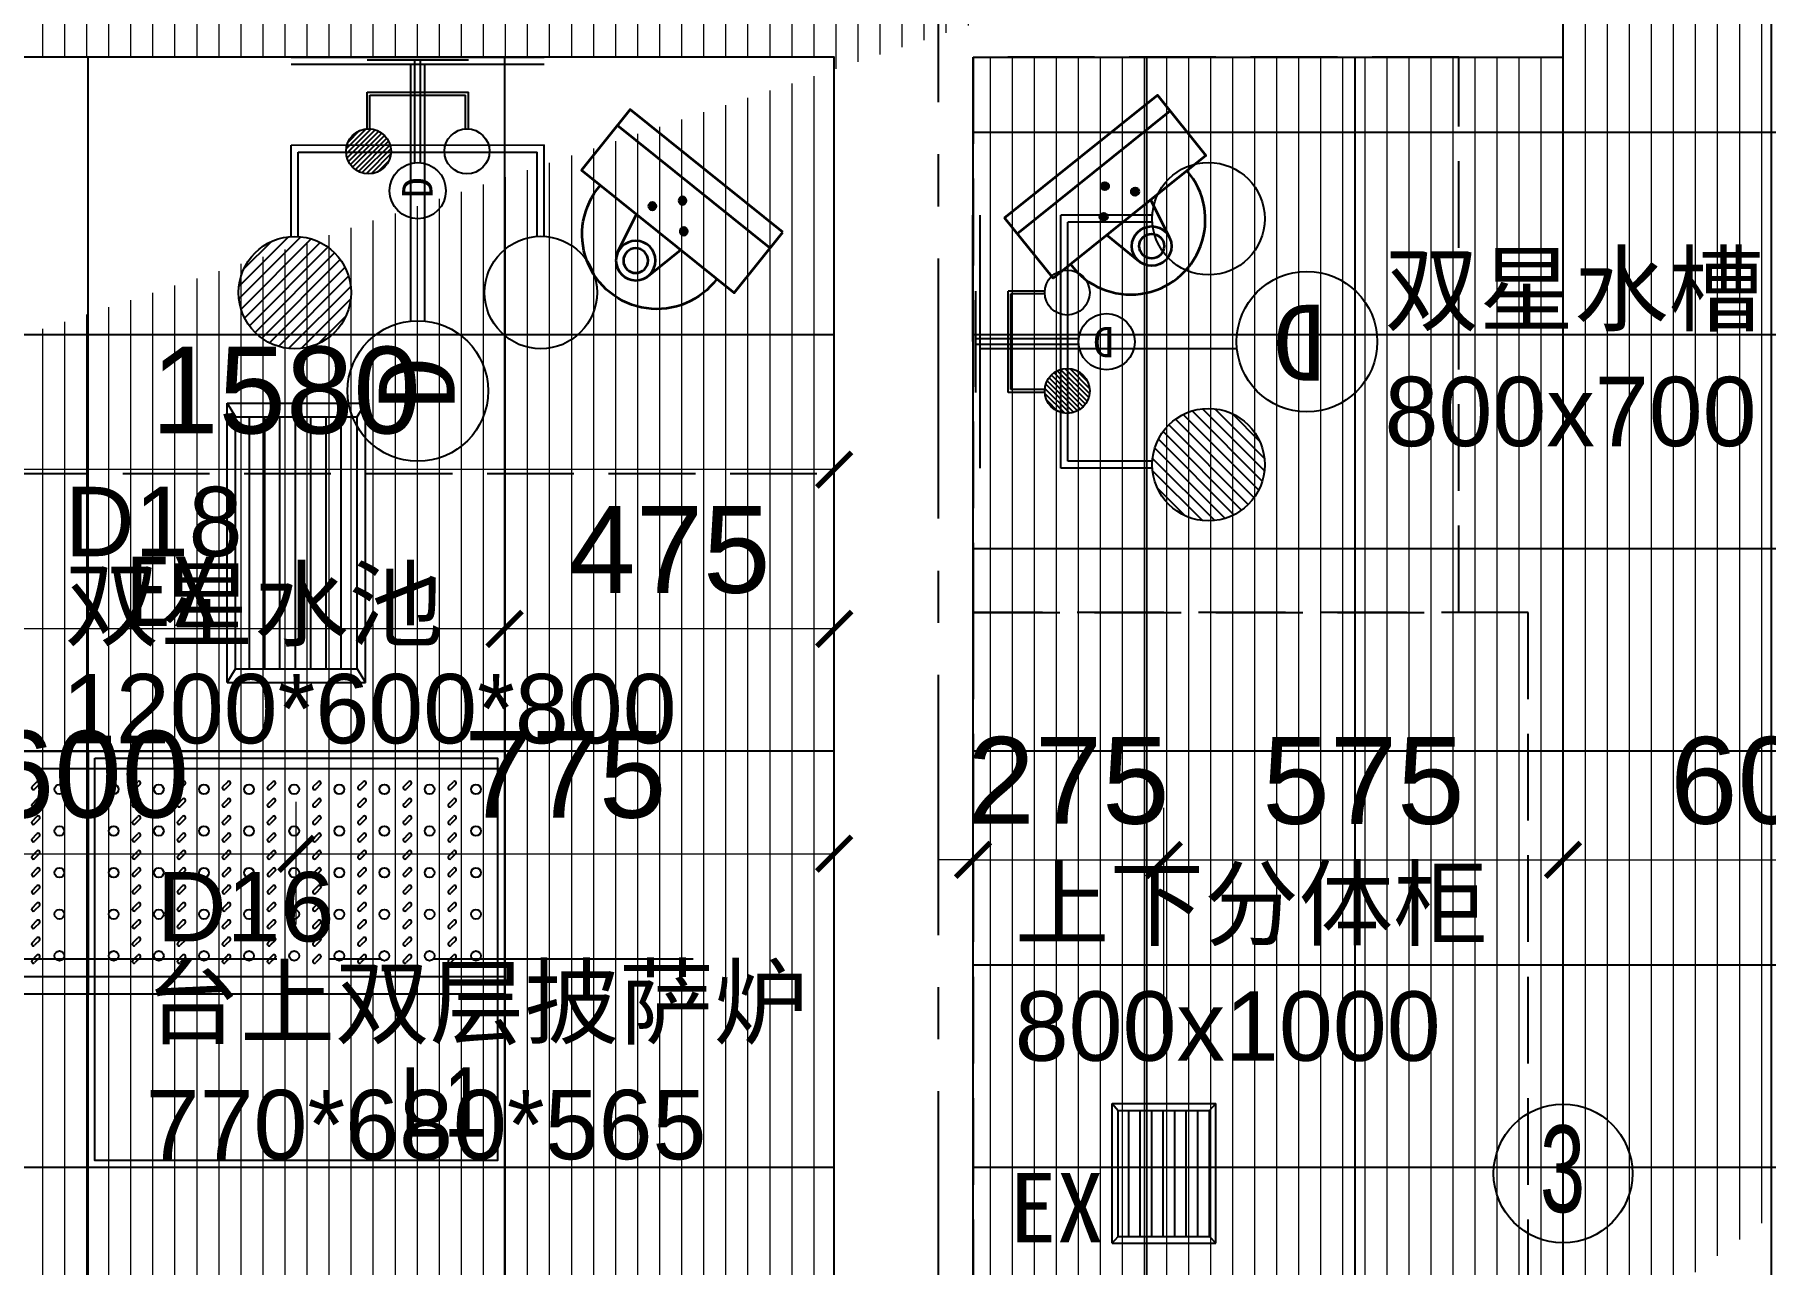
# Model space of a CAD drawing. Header units: millimetres. Extents: x -6033 to 120673, y -4970 to 90533.
# Drawn here: x 83078 to 85572, y 67650 to 69422 of the extents above; entities that cross this region are included whole.
import ezdxf
from ezdxf.enums import TextEntityAlignment as Align

# ---------------------------------------------------------------- set-up
doc = ezdxf.new("R2010")
doc.units = ezdxf.units.MM
for name, pattern in [('I-AR$0$CENTER', [2, 1.25, -0.25, 0.25, -0.25]), ('I-CEILING$0$CENTER', [2, 1.25, -0.25, 0.25, -0.25]), ('I-PLAN$0$ACAD_ISO02W100', [15, 12, -3]), ('I-PLAN$0$DASH', [0.35, 0.25, -0.1])]:
    doc.linetypes.add(name, pattern=pattern)
doc.layers.get('DefPoints').update_dxf_attribs({"color": 250})
for name, color, linetype in [('0 @ 30', 7, 'Continuous'), ('0 @ 75', 7, 'Continuous'), ('I-CEILING$0$0-LIGHT-RC', 1, 'Continuous'), ('I-CEILING$0$0-LIGHT-TXT', 90, 'Continuous'), ('I-CEILING$0$I-GRID', 252, 'I-CEILING$0$CENTER'), ('I-CEILING$0$I-RCP', 2, 'Continuous'), ('I-CEILING$0$I-RCP-AIR', 64, 'Continuous'), ('I-CEILING$0$I-RCP-REF', 3, 'Continuous'), ('I-CEILING$0$RC-Hatch【天花填充】', 251, 'Continuous'), ('I-FLOOR$0$I-FC', 2, 'Continuous'), ('I-FLOOR$0$I-FC-HATCH', 8, 'Continuous'), ('I-FLOOR$0$I-FC-地沟', 8, 'Continuous'), ('I-PLAN$0$I-PL-FURN', 1, 'I-PLAN$0$DASH'), ('JEM-给排水点', 1, 'Continuous'), ('地坪', 7, 'Continuous'), ('天花', 7, 'Continuous')]:
    doc.layers.add(name, color=color, linetype=linetype)
for name, color, linetype, lineweight in [('_ACM-A-ANNO-DIMS-a', 2, 'Continuous', 18), ('_ACM-A-ANNO-DIMS-b', 2, 'Continuous', 18), ('_ACM-A-ANNO-DIMS-c', 2, 'Continuous', 18), ('I-AR$0$GZET_COL_GRID_1-200_轴线', 8, 'I-AR$0$CENTER', 25), ('I-AR$0$I-SCOPE', 252, 'Continuous', 35), ('I-CEILING$0$_ACM-E-EQMT-SECT', 3, 'Continuous', 35), ('I-PLAN$0$_ACM-A-WALL-HACH', 251, 'Continuous', 9), ('I-PLAN$0$I-WALL', 6, 'Continuous', 13)]:
    doc.layers.add(name, color=color, linetype=linetype, lineweight=lineweight)
doc.styles.add('_ACM-G-NOTES', font='arial.ttf')
doc.styles.add('I-CEILING$0$_TEL_ATTDEF', font='GBENOR', dxfattribs={"width": 0.8, "height": 3, "bigfont": 'GBCBIG'})
doc.styles.add('I-CEILING$0$hztxt', font='ROS.shx', dxfattribs={"width": 0.7, "bigfont": 'HZTXT.shx'})
doc.styles.add('I-CEILING$0$I-CEILING$0$ar', font='arial.ttf', dxfattribs={"width": 0.8})
doc.styles.add('I-CEILING$0$黑体', font='simhei.ttf', dxfattribs={"height": 600})
doc.styles.add('I-PLAN$0$Arial', font='ARIALUNI.ttf')
doc.styles.add('深化在线', font='SimSun.ttf')
doc.dimstyles.new('_ACM-DIM-A_50', dxfattribs={"dimscale": 50, "dimtxt": 2.5, "dimasz": 1, "dimexe": 1.5, "dimexo": 1, "dimgap": 1, "dimtad": 1, "dimdec": 0, "dimrnd": 5, "dimzin": 1, "dimdsep": 46, "dimtxsty": '_ACM-G-NOTES', "dimblk": 'ARCHTICK', "dimcen": 2.5, "dimclrd": 256, "dimclre": 256, "dimclrt": 256, "dimadec": 3, "dimazin": 0, "dimtfac": 1, "dimtdec": 0, "dimtix": 1, "dimtmove": 0, "dimatfit": 3, "dimldrblk": 'DOTSMALL', "dimfxl": 5, "dimfxlon": 1, "dimlwd": 18, "dimlwe": 18, "dimarcsym": 0})

# ---------------------------------------------------------------- blocks, each defined once
blk = doc.blocks.new('I-AR$0$海龙_1211170131')
at = {"layer": 'I-AR$0$GZET_COL_GRID_1-200_轴线', "ltscale": 300}
blk.add_line((84155, 86275), (84155, 63715), dxfattribs=at)
blk = doc.blocks.new('I-AR')
at = {"layer": 'I-AR$0$I-SCOPE'}
h = blk.add_hatch(dxfattribs=at)
h.set_pattern_fill('ANSI31', color=256, scale=200)
h.paths.add_polyline_path([(63300, 72640), (66630, 72640), (66630, 70889.4), (90600, 70890), (90600, 66390), (96650, 66390), (96650, 24876.4), (18340, 24876.4), (18340, 66390), (48090, 66390), (48090, 72640), (51400, 72640), (51400, 72649.9), (52869.5, 72649.9), (52869.5, 72640), (55240, 72640), (55240, 72790), (59460, 72790), (59460, 72640), (61830.5, 72640), (61830.5, 72649.9), (63300, 72649.9)], flags=16)
h.paths.add_polyline_path([(7330, 0), (7330, -1770), (11180, -1770), (11180, 0), (18450, 0), (18450, 2900), (27550, 2900), (27550, 18090), (37037.3, 18090), (37037.3, 17350), (96200, 17350), (96200, 18120), (114640, 18120), (114640, 84500), (0, 84500), (0, 0)])
at = {"layer": 'I-AR$0$GZET_COL_GRID_1-200_轴线'}
blk.add_blockref('I-AR$0$海龙_1211170131', (225, 225), dxfattribs=at)
blk = doc.blocks.new('I-PLAN')
at = {"layer": 'I-PLAN$0$_ACM-A-WALL-HACH'}
h = blk.add_hatch(dxfattribs=at)
h.set_pattern_fill('ANSI31', color=256, scale=10, angle=45)
h.paths.add_polyline_path([(88260, 70790), (88260, 70890), (88030, 70890), (88030, 70790), (88230, 70790)], flags=17)
h.paths.add_polyline_path([(79671.5, 69390), (78155, 69390), (78155, 68990), (77955, 68990), (77955, 69590), (79671.5, 69590)], flags=17)
h.paths.add_polyline_path([(80271.5, 69390), (80271.5, 69590), (80780, 69590), (80780, 68990), (80580, 68990), (80580, 69390)], flags=17)
h.paths.add_polyline_path([(74580, 69590), (73930, 69590), (73930, 69390), (74580, 69390)])
h.paths.add_polyline_path([(68780, 69590), (69430, 69590), (69430, 69390), (68780, 69390)])
h.paths.add_polyline_path([(87280, 66490), (87480, 66490), (87480, 66390), (87280, 66390)])
h.paths.add_polyline_path([(82180, 68990), (82180, 69390), (84230, 69390), (84230, 66490), (84430, 66490), (84430, 69390), (85280, 69390), (85280, 69590), (81980, 69590), (81980, 68990)])
h.paths.add_polyline_path([(87480, 67390), (87480, 69390), (88280, 69390), (88280, 69590), (88080, 69590), (86480, 69590), (86480, 69390), (87280, 69390), (87280, 67390)], flags=17)
h.paths.add_polyline_path([(72130, 68170), (72130, 66490), (72330, 66490), (72330, 67870), (73130, 67870), (73130, 68070), (72330, 68070), (72330, 68170)])
h.paths.add_polyline_path([(71230, 68170), (71230, 66390), (71030, 66390), (71030, 67870), (70230, 67870), (70230, 68070), (71030, 68070), (71030, 68170)])
h.paths.add_polyline_path([(72130, 69070), (72330, 69070), (72330, 69390), (73030, 69390), (73030, 69590), (72130, 69590)])
h.paths.add_polyline_path([(71230, 69070), (71030, 69070), (71030, 69390), (70330, 69390), (70330, 69590), (71230, 69590)])
h.paths.add_polyline_path([(67800, 69490), (67830, 69490), (67830, 69590), (67800, 69590)], flags=17)
h.paths.add_polyline_path([(76755, 69590), (75180, 69590), (75180, 69390), (75330, 69390), (75330, 66390), (75530, 66390), (75530, 69390), (76555, 69390), (76555, 68990), (76755, 68990)])
h.paths.add_polyline_path([(68180, 69590), (68180, 69390), (68030, 69390), (68030, 66520), (67780, 66520), (67780, 66390), (67400, 66390), (67400, 66720), (67830, 66720), (67830, 69590)])
edge = h.paths.add_edge_path()
edge.add_line((89860, 70890), (88860, 70890))
edge.add_line((75530, 66520), (84230, 66520))
edge.add_line((75530, 66720), (84230, 66720))
at = {"layer": 'I-PLAN$0$I-PL-FURN', "ltscale": 500}
for points in [[(83030, 69390), (83030, 68790), (84230, 68790), (84230, 69390)], [(84430, 68590), (85130, 68590), (85130, 69390), (84430, 69390)], [(84430, 67590), (85230, 67590), (85230, 68590), (84430, 68590)]]:
    blk.add_lwpolyline(points, close=True, dxfattribs=at)
at = {"layer": 'I-PLAN$0$I-WALL'}
blk.add_lwpolyline([(82180, 68990), (82180, 69390), (84230, 69390), (84230, 66490), (84430, 66490), (84430, 69390), (85280, 69390), (85280, 69590), (81980, 69590), (81980, 68990), (82180, 68990)], dxfattribs=at)
at = {"layer": 'I-PLAN$0$I-PL-FURN', "linetype": 'I-PLAN$0$ACAD_ISO02W100', "char_height": 100, "attachment_point": 1, "style": 'I-PLAN$0$Arial'}
for s, insert, width in [('{\\fArial Unicode MS|b0|i0|c134|p34;双星水槽}', (85022.9, 69105.9), 151170.167), ('{\\fArial Unicode MS|b0|i0|c134|p34;800x700}', (85022.9, 68929.4), 151170.167), ('D18', (83121.3, 68770.9), 151170.167), ('双星水池', (83121.3, 68651.8), 151170.167), ('1200*600*800', (83117.4, 68501.2), 151170.167), ('{\\fArial Unicode MS|b0|i0|c134|p34;上下分体柜}', (84490.1, 68220.2), 151170.167), ('D16', (83253.8, 68215.8), 151170.167), ('{\\fArial Unicode MS|b0|i0|c134|p34;台上双层披萨炉\\P}', (83238, 68078.3), 302840.333), ('{\\fArial Unicode MS|b0|i0|c134|p34;800x1000}', (84490.1, 68043.8), 151170.167), ('770*680*565', (83238, 67901.9), 151170.167)]:
    blk.add_mtext(s, dxfattribs=dict(at, insert=insert, width=width))
blk = doc.blocks.new('I-CEILING$0$A$C9c5a774d')
at = {"layer": 'I-CEILING$0$0-LIGHT-RC'}
for points in [[(0, 600), (600, 600), (600, 0), (0, 0)], [(10, 590), (590, 590), (590, 10), (10, 10)]]:
    blk.add_lwpolyline(points, close=True, dxfattribs=at)
at = {"layer": 'I-CEILING$0$0-LIGHT-TXT', "style": 'I-CEILING$0$I-CEILING$0$ar', "width": 0.8}
blk.add_text('L1', height=100, dxfattribs=at).set_placement((449.9, 44.6))
blk = doc.blocks.new('I-CEILING$0$$风口$00000137')
for p, q in [((-110.7, 89.6), (110.7, 89.6)), ((-110.7, 89.6), (-110.7, -89.6)), ((-110.7, 89.6), (-99.9, 78.9)), ((110.7, 89.6), (99.9, 78.9)), ((110.7, 89.6), (110.7, -89.6)), ((-110.7, 78.9), (-110.7, 78.9)), ((-99.9, 78.9), (99.9, 78.9)), ((-99.9, 78.9), (-99.9, -78.9)), ((-99.9, 78.9), (-99.9, -78.9)), ((99.9, 78.9), (99.9, -78.9)), ((-99.9, 60.8), (99.9, 60.8)), ((-99.9, 40.9), (99.9, 40.9)), ((-99.9, 21.1), (99.9, 21.1)), ((-99.9, 1.2), (99.9, 1.2)), ((-99.9, -18.7), (99.9, -18.7)), ((-99.9, -38.6), (99.9, -38.6)), ((-99.9, -58.4), (99.9, -58.4)), ((-110.7, -78.9), (-110.7, -78.9)), ((-99.9, -78.9), (-110.7, -89.6)), ((-99.9, -78.9), (99.9, -78.9)), ((-99.9, -78.9), (99.9, -78.9)), ((99.9, -78.9), (110.7, -89.6)), ((-110.7, -89.6), (110.7, -89.6)), ((-110.7, -89.6), (110.7, -89.6))]:
    blk.add_line(p, q)
blk = doc.blocks.new('I-CEILING$0$$equip_U$00000441(DESKTOP-CO1PE1H)')
blk.add_circle((0.0001, 0), 0.4)
at = {"color": 1, "style": 'I-CEILING$0$hztxt', "width": 0.7}
blk.add_text('3', height=0.5, dxfattribs=at).set_placement((-0.0027, 0.0268), align=Align.MIDDLE)
blk = doc.blocks.new('I-CEILING$0$彩色半球摄像机')
for points in [[(-3.5, 14.8, 1), (7.2, 14.8, 1)], [(-32.5, -18.6, 1), (-21.8, -18.5, 1)], [(25.5, -18.6, 1), (36.2, -18.5, 1)]]:
    blk.add_hatch(color=256).paths.add_polyline_path(points)
for p, q in [((-139.3, 40.6), (142.9, 40.6)), ((-27.5, -100.9), (-40.5, -42)), ((28.2, -100.9), (41.2, -42))]:
    blk.add_line(p, q)
blk.add_lwpolyline([(-139.3, 69.8), (142.9, 69.8), (142.9, -42), (-139.3, -42)], close=True)
for centre, radius in [((1.8, 14.8), 5.37), ((-27.2, -18.5), 5.37), ((30.8, -18.5), 5.37), ((0.3, -94.7), 28.5), ((0.3, -94.7), 17.8)]:
    blk.add_circle(centre, radius)
blk.add_arc((0.3, -46.1), 107.7, 177.807, 2.193)
blk = doc.blocks.new('I-CEILING')
at = {"layer": 'I-CEILING$0$RC-Hatch【天花填充】'}
h = blk.add_hatch(dxfattribs=at)
h.set_pattern_fill('_USER', color=256, scale=600, double=1, pattern_type=0)
h.set_pattern_definition([(0, (81980, 70481.47), (0, 600), []), (90, (81980, 70481.47), (-600, 4e-14), [])])
h.paths.add_polyline_path([(84430, 69390), (85280, 69390), (85280, 69590), (81980, 69590), (81980, 69090), (80780, 69090), (80780, 69590), (77955, 69590), (77955, 69090), (76755, 69090), (76755, 69590), (66630, 69590), (66630, 70790), (88030, 70790), (88030, 69590), (86480, 69590), (86480, 69390), (87280, 69390), (87280, 66390), (85430, 66390), (85430, 66490), (84430, 66490)])
h = blk.add_hatch(dxfattribs=at)
h.set_pattern_fill('_USER', color=256, scale=600, double=1, pattern_type=0)
h.set_pattern_definition([(0, (76555, 68990), (0, 600), []), (90, (76555, 68990), (-600, 4e-14), [])])
h.paths.add_polyline_path([(76555, 69390), (75530, 69390), (75530, 66720), (84230, 66720), (84230, 69390), (82180, 69390), (82180, 68990), (80580, 68990), (80580, 69390), (78155, 69390), (78155, 68990), (76555, 68990)])
at = {"layer": 'I-CEILING$0$I-GRID', "ltscale": 300}
blk.add_lwpolyline([(84026.8, 68090), (75748.8, 68090)], dxfattribs=at)
at = {"layer": 'I-CEILING$0$I-RCP'}
blk.add_lwpolyline([(84430, 69390), (85280, 69390), (85280, 69590), (81980, 69590), (81980, 69090), (80780, 69090), (80780, 69590), (77955, 69590), (77955, 69090), (76755, 69090), (76755, 69590), (66630, 69590), (66630, 70790), (88030, 70790), (88030, 69590), (86480, 69590), (86480, 69390), (87280, 69390), (87280, 66390), (85430, 66390), (85430, 66490), (84430, 66490), (84430, 69390)], dxfattribs=at)
blk.add_lwpolyline([(76555, 69390), (75530, 69390), (75530, 66720), (84230, 66720), (84230, 69390), (82180, 69390), (82180, 68990), (80580, 68990), (80580, 69390), (78155, 69390), (78155, 68990), (76555, 68990)], close=True, dxfattribs=at)
blk.add_blockref('I-CEILING$0$A$C9c5a774d', (83155, 67790))
at = {"layer": 'I-CEILING$0$I-RCP-AIR', "rotation": 90}
for p, xscale, yscale in [((83455, 68690), 1.818181818181818, 1.111111111111111), ((84705, 67781.5), 0.9090909090909091, 0.8333333333333334)]:
    blk.add_blockref('I-CEILING$0$$风口$00000137', p, dxfattribs=dict(at, xscale=xscale, yscale=yscale))
at = {"layer": 'I-CEILING$0$I-RCP-REF', "color": 1, "linetype": 'Continuous'}
ref = blk.add_blockref('I-CEILING$0$$equip_U$00000441(DESKTOP-CO1PE1H)', (85280, 67781.5), dxfattribs=dict(at, xscale=249.9999999999999, yscale=249.9999999999999, zscale=249.9999999999999))
ref.add_attrib('$TEXT$', 'REMARK', dxfattribs={"layer": 'I-CEILING$0$0-LIGHT-RC', "color": 7, "height": 0.005, "style": 'I-CEILING$0$_TEL_ATTDEF'}).set_placement((85280, 67781.5), align=Align.MIDDLE_CENTER)
at = {"layer": 'I-CEILING$0$I-RCP-AIR', "style": 'I-CEILING$0$黑体'}
for p in [(83275.5, 68620.1, -2600), (84550.4, 67732.2, -2600)]:
    blk.add_text('EX', height=100, dxfattribs=at).set_placement(p, align=Align.MIDDLE_CENTER)
for tag, p in [('R', (61966.4, 71748.9)), ('R', (61966.4, 66925.2)), ('R', (51736.1, 63924.8)), ('R', (62976.1, 63924.8)), ('S', (56433.6, 63065))]:
    blk.add_attdef(tag, text='', height=100, dxfattribs=at).set_placement(p, align=Align.MIDDLE_CENTER)
at = {"layer": 'I-CEILING$0$_ACM-E-EQMT-SECT', "rotation": 38.74706409752741}
blk.add_blockref('I-CEILING$0$彩色半球摄像机', (84627.9, 69191.4), dxfattribs=at)
at = {"layer": 'I-CEILING$0$_ACM-E-EQMT-SECT', "xscale": -1, "rotation": 321.2529359024726}
blk.add_blockref('I-CEILING$0$彩色半球摄像机', (84003.6, 69170.5), dxfattribs=at)
blk = doc.blocks.new('I-FLOOR$0$08-生活服务中心辅楼平面图$0$Trench08R$C2E8DE851')
for p, q in [((0, 0), (600, 0)), ((0, 0), (0, -350)), ((600, 0), (600, -350)), ((0, -25), (600, -25)), ((600, -325), (0, -325)), ((600, -350), (0, -350))]:
    blk.add_line(p, q)
at = {"color": 251}
for p, q in [((64.5, -51.2), (71.5, -44.2)), ((75.1, -47.7), (68, -54.8)), ((129.2, -51.2), (136.3, -44.2)), ((139.8, -47.7), (132.7, -54.8)), ((194.1, -51.2), (201.2, -44.2)), ((204.7, -47.7), (197.6, -54.8)), ((259.1, -51.2), (266.1, -44.2)), ((269.7, -47.7), (262.6, -54.8)), ((324.5, -51.2), (331.5, -44.2)), ((335.1, -47.7), (328, -54.8)), ((389.4, -51.2), (396.5, -44.2)), ((400, -47.7), (393, -54.8)), ((454.8, -51.2), (461.8, -44.2)), ((465.4, -47.7), (458.3, -54.8)), ((519.3, -51.2), (526.4, -44.2)), ((529.9, -47.7), (522.8, -54.8)), ((64.5, -76.2), (71.5, -69.2)), ((75.1, -72.7), (68, -79.8)), ((129.2, -76.2), (136.3, -69.2)), ((139.8, -72.7), (132.7, -79.8)), ((194.1, -76.2), (201.2, -69.2)), ((204.7, -72.7), (197.6, -79.8)), ((259.1, -76.2), (266.1, -69.2)), ((269.7, -72.7), (262.6, -79.8)), ((324.5, -76.2), (331.5, -69.2)), ((335.1, -72.7), (328, -79.8)), ((389.4, -76.2), (396.5, -69.2)), ((400, -72.7), (393, -79.8)), ((454.8, -76.2), (461.8, -69.2)), ((465.4, -72.7), (458.3, -79.8)), ((519.3, -76.2), (526.4, -69.2)), ((529.9, -72.7), (522.8, -79.8)), ((64.5, -101.2), (71.5, -94.2)), ((75.1, -97.7), (68, -104.8)), ((129.2, -101.2), (136.3, -94.2)), ((139.8, -97.7), (132.7, -104.8)), ((194.1, -101.2), (201.2, -94.2)), ((204.7, -97.7), (197.6, -104.8)), ((259.1, -101.2), (266.1, -94.2)), ((269.7, -97.7), (262.6, -104.8)), ((324.5, -101.2), (331.5, -94.2)), ((335.1, -97.7), (328, -104.8)), ((389.4, -101.2), (396.5, -94.2)), ((400, -97.7), (393, -104.8)), ((454.8, -101.2), (461.8, -94.2)), ((465.4, -97.7), (458.3, -104.8)), ((519.3, -101.2), (526.4, -94.2)), ((529.9, -97.7), (522.8, -104.8)), ((64.5, -126.2), (71.5, -119.2)), ((75.1, -122.7), (68, -129.8)), ((129.2, -126.2), (136.3, -119.2)), ((139.8, -122.7), (132.7, -129.8)), ((194.1, -126.2), (201.2, -119.2)), ((204.7, -122.7), (197.6, -129.8)), ((259.1, -126.2), (266.1, -119.2)), ((269.7, -122.7), (262.6, -129.8)), ((324.5, -126.2), (331.5, -119.2)), ((335.1, -122.7), (328, -129.8)), ((389.4, -126.2), (396.5, -119.2)), ((400, -122.7), (393, -129.8)), ((454.8, -126.2), (461.8, -119.2)), ((465.4, -122.7), (458.3, -129.8)), ((519.3, -126.2), (526.4, -119.2)), ((529.9, -122.7), (522.8, -129.8)), ((64.5, -151.2), (71.5, -144.2)), ((75.1, -147.7), (68, -154.8)), ((129.2, -151.2), (136.3, -144.2)), ((139.8, -147.7), (132.7, -154.8)), ((194.1, -151.2), (201.2, -144.2)), ((204.7, -147.7), (197.6, -154.8)), ((259.1, -151.2), (266.1, -144.2)), ((269.7, -147.7), (262.6, -154.8)), ((324.5, -151.2), (331.5, -144.2)), ((335.1, -147.7), (328, -154.8)), ((389.4, -151.2), (396.5, -144.2)), ((400, -147.7), (393, -154.8)), ((454.8, -151.2), (461.8, -144.2)), ((465.4, -147.7), (458.3, -154.8)), ((519.3, -151.2), (526.4, -144.2)), ((529.9, -147.7), (522.8, -154.8)), ((64.5, -176.2), (71.5, -169.2)), ((75.1, -172.7), (68, -179.8)), ((129.2, -176.2), (136.3, -169.2)), ((139.8, -172.7), (132.7, -179.8)), ((194.1, -176.2), (201.2, -169.2)), ((204.7, -172.7), (197.6, -179.8)), ((259.1, -176.2), (266.1, -169.2)), ((269.7, -172.7), (262.6, -179.8)), ((324.5, -176.2), (331.5, -169.2)), ((335.1, -172.7), (328, -179.8)), ((389.4, -176.2), (396.5, -169.2)), ((400, -172.7), (393, -179.8)), ((454.8, -176.2), (461.8, -169.2)), ((465.4, -172.7), (458.3, -179.8)), ((519.3, -176.2), (526.4, -169.2)), ((529.9, -172.7), (522.8, -179.8)), ((64.5, -201.2), (71.5, -194.2)), ((75.1, -197.7), (68, -204.8)), ((129.2, -201.2), (136.3, -194.2)), ((139.8, -197.7), (132.7, -204.8)), ((194.1, -201.2), (201.2, -194.2)), ((204.7, -197.7), (197.6, -204.8)), ((259.1, -201.2), (266.1, -194.2)), ((269.7, -197.7), (262.6, -204.8)), ((324.5, -201.2), (331.5, -194.2)), ((335.1, -197.7), (328, -204.8)), ((389.4, -201.2), (396.5, -194.2)), ((400, -197.7), (393, -204.8)), ((454.8, -201.2), (461.8, -194.2)), ((465.4, -197.7), (458.3, -204.8)), ((519.3, -201.2), (526.4, -194.2)), ((529.9, -197.7), (522.8, -204.8)), ((64.5, -226.2), (71.5, -219.2)), ((75.1, -222.7), (68, -229.8)), ((129.2, -226.2), (136.3, -219.2)), ((139.8, -222.7), (132.7, -229.8)), ((194.1, -226.2), (201.2, -219.2)), ((204.7, -222.7), (197.6, -229.8)), ((259.1, -226.2), (266.1, -219.2)), ((269.7, -222.7), (262.6, -229.8)), ((324.5, -226.2), (331.5, -219.2)), ((335.1, -222.7), (328, -229.8)), ((389.4, -226.2), (396.5, -219.2)), ((400, -222.7), (393, -229.8)), ((454.8, -226.2), (461.8, -219.2)), ((465.4, -222.7), (458.3, -229.8)), ((519.3, -226.2), (526.4, -219.2)), ((529.9, -222.7), (522.8, -229.8)), ((64.5, -251.2), (71.5, -244.2)), ((75.1, -247.7), (68, -254.8)), ((129.2, -251.2), (136.3, -244.2)), ((139.8, -247.7), (132.7, -254.8)), ((194.1, -251.2), (201.2, -244.2)), ((204.7, -247.7), (197.6, -254.8)), ((259.1, -251.2), (266.1, -244.2)), ((269.7, -247.7), (262.6, -254.8)), ((324.5, -251.2), (331.5, -244.2)), ((335.1, -247.7), (328, -254.8)), ((389.4, -251.2), (396.5, -244.2)), ((400, -247.7), (393, -254.8)), ((454.8, -251.2), (461.8, -244.2)), ((465.4, -247.7), (458.3, -254.8)), ((519.3, -251.2), (526.4, -244.2)), ((529.9, -247.7), (522.8, -254.8)), ((64.5, -276.2), (71.5, -269.2)), ((75.1, -272.7), (68, -279.8)), ((129.2, -276.2), (136.3, -269.2)), ((139.8, -272.7), (132.7, -279.8)), ((194.1, -276.2), (201.2, -269.2)), ((204.7, -272.7), (197.6, -279.8)), ((259.1, -276.2), (266.1, -269.2)), ((269.7, -272.7), (262.6, -279.8)), ((324.5, -276.2), (331.5, -269.2)), ((335.1, -272.7), (328, -279.8)), ((389.4, -276.2), (396.5, -269.2)), ((400, -272.7), (393, -279.8)), ((454.8, -276.2), (461.8, -269.2)), ((465.4, -272.7), (458.3, -279.8)), ((519.3, -276.2), (526.4, -269.2)), ((529.9, -272.7), (522.8, -279.8)), ((64.5, -301.2), (71.5, -294.2)), ((75.1, -297.7), (68, -304.8)), ((129.2, -301.2), (136.3, -294.2)), ((139.8, -297.7), (132.7, -304.8)), ((194.1, -301.2), (201.2, -294.2)), ((204.7, -297.7), (197.6, -304.8)), ((259.1, -301.2), (266.1, -294.2)), ((269.7, -297.7), (262.6, -304.8)), ((324.5, -301.2), (331.5, -294.2)), ((335.1, -297.7), (328, -304.8)), ((389.4, -301.2), (396.5, -294.2)), ((400, -297.7), (393, -304.8)), ((454.8, -301.2), (461.8, -294.2)), ((465.4, -297.7), (458.3, -304.8)), ((519.3, -301.2), (526.4, -294.2)), ((529.9, -297.7), (522.8, -304.8))]:
    blk.add_line(p, q, dxfattribs=at)
for centre in [(37, -55), (102, -55), (167, -55), (232, -55), (297, -55), (362, -55), (427, -55), (492, -55), (558.8, -55), (37, -115), (102, -115), (167, -115), (232, -115), (297, -115), (362, -115), (427, -115), (492, -115), (558.8, -115), (37, -175), (102, -175), (167, -175), (232, -175), (297, -175), (362, -175), (427, -175), (492, -175), (558.8, -175), (37, -235), (102, -235), (167, -235), (232, -235), (297, -235), (362, -235), (427, -235), (492, -235), (558.8, -235), (37, -295), (102, -295), (167, -295), (232, -295), (297, -295), (362, -295), (427, -295), (492, -295), (558.8, -295)]:
    blk.add_circle(centre, 7, dxfattribs=at)
for centre, start, end in [((73.3, -45.9), 315, 135), ((138, -45.9), 315, 135), ((202.9, -45.9), 315, 135), ((267.9, -45.9), 315, 135), ((333.3, -45.9), 315, 135), ((398.3, -45.9), 315, 135), ((463.6, -45.9), 315, 135), ((528.1, -45.9), 315, 135), ((66.2, -53), 135, 315), ((73.3, -70.9), 315, 135), ((131, -53), 135, 315), ((138, -70.9), 315, 135), ((195.9, -53), 135, 315), ((202.9, -70.9), 315, 135), ((260.8, -53), 135, 315), ((267.9, -70.9), 315, 135), ((326.2, -53), 135, 315), ((333.3, -70.9), 315, 135), ((391.2, -53), 135, 315), ((398.3, -70.9), 315, 135), ((456.5, -53), 135, 315), ((463.6, -70.9), 315, 135), ((521.1, -53), 135, 315), ((528.1, -70.9), 315, 135), ((66.2, -78), 135, 315), ((73.3, -95.9), 315, 135), ((131, -78), 135, 315), ((138, -95.9), 315, 135), ((195.9, -78), 135, 315), ((202.9, -95.9), 315, 135), ((260.8, -78), 135, 315), ((267.9, -95.9), 315, 135), ((326.2, -78), 135, 315), ((333.3, -95.9), 315, 135), ((391.2, -78), 135, 315), ((398.3, -95.9), 315, 135), ((456.5, -78), 135, 315), ((463.6, -95.9), 315, 135), ((521.1, -78), 135, 315), ((528.1, -95.9), 315, 135), ((66.2, -103), 135, 315), ((73.3, -120.9), 315, 135), ((131, -103), 135, 315), ((138, -120.9), 315, 135), ((195.9, -103), 135, 315), ((202.9, -120.9), 315, 135), ((260.8, -103), 135, 315), ((267.9, -120.9), 315, 135), ((326.2, -103), 135, 315), ((333.3, -120.9), 315, 135), ((391.2, -103), 135, 315), ((398.3, -120.9), 315, 135), ((456.5, -103), 135, 315), ((463.6, -120.9), 315, 135), ((521.1, -103), 135, 315), ((528.1, -120.9), 315, 135), ((66.2, -128), 135, 315), ((73.3, -145.9), 315, 135), ((131, -128), 135, 315), ((138, -145.9), 315, 135), ((195.9, -128), 135, 315), ((202.9, -145.9), 315, 135), ((260.8, -128), 135, 315), ((267.9, -145.9), 315, 135), ((326.2, -128), 135, 315), ((333.3, -145.9), 315, 135), ((391.2, -128), 135, 315), ((398.3, -145.9), 315, 135), ((456.5, -128), 135, 315), ((463.6, -145.9), 315, 135), ((521.1, -128), 135, 315), ((528.1, -145.9), 315, 135), ((66.2, -153), 135, 315), ((73.3, -170.9), 315, 135), ((131, -153), 135, 315), ((138, -170.9), 315, 135), ((195.9, -153), 135, 315), ((202.9, -170.9), 315, 135), ((260.8, -153), 135, 315), ((267.9, -170.9), 315, 135), ((326.2, -153), 135, 315), ((333.3, -170.9), 315, 135), ((391.2, -153), 135, 315), ((398.3, -170.9), 315, 135), ((456.5, -153), 135, 315), ((463.6, -170.9), 315, 135), ((521.1, -153), 135, 315), ((528.1, -170.9), 315, 135), ((66.2, -178), 135, 315), ((73.3, -195.9), 315, 135), ((131, -178), 135, 315), ((138, -195.9), 315, 135), ((195.9, -178), 135, 315), ((202.9, -195.9), 315, 135), ((260.8, -178), 135, 315), ((267.9, -195.9), 315, 135), ((326.2, -178), 135, 315), ((333.3, -195.9), 315, 135), ((391.2, -178), 135, 315), ((398.3, -195.9), 315, 135), ((456.5, -178), 135, 315), ((463.6, -195.9), 315, 135), ((521.1, -178), 135, 315), ((528.1, -195.9), 315, 135), ((66.2, -203), 135, 315), ((73.3, -220.9), 315, 135), ((131, -203), 135, 315), ((138, -220.9), 315, 135), ((195.9, -203), 135, 315), ((202.9, -220.9), 315, 135), ((260.8, -203), 135, 315), ((267.9, -220.9), 315, 135), ((326.2, -203), 135, 315), ((333.3, -220.9), 315, 135), ((391.2, -203), 135, 315), ((398.3, -220.9), 315, 135), ((456.5, -203), 135, 315), ((463.6, -220.9), 315, 135), ((521.1, -203), 135, 315), ((528.1, -220.9), 315, 135), ((66.2, -228), 135, 315), ((73.3, -245.9), 315, 135), ((131, -228), 135, 315), ((138, -245.9), 315, 135), ((195.9, -228), 135, 315), ((202.9, -245.9), 315, 135), ((260.8, -228), 135, 315), ((267.9, -245.9), 315, 135), ((326.2, -228), 135, 315), ((333.3, -245.9), 315, 135), ((391.2, -228), 135, 315), ((398.3, -245.9), 315, 135), ((456.5, -228), 135, 315), ((463.6, -245.9), 315, 135), ((521.1, -228), 135, 315), ((528.1, -245.9), 315, 135), ((66.2, -253), 135, 315), ((73.3, -270.9), 315, 135), ((131, -253), 135, 315), ((138, -270.9), 315, 135), ((195.9, -253), 135, 315), ((202.9, -270.9), 315, 135), ((260.8, -253), 135, 315), ((267.9, -270.9), 315, 135), ((326.2, -253), 135, 315), ((333.3, -270.9), 315, 135), ((391.2, -253), 135, 315), ((398.3, -270.9), 315, 135), ((456.5, -253), 135, 315), ((463.6, -270.9), 315, 135), ((521.1, -253), 135, 315), ((528.1, -270.9), 315, 135), ((66.2, -278), 135, 315), ((73.3, -295.9), 315, 135), ((131, -278), 135, 315), ((138, -295.9), 315, 135), ((195.9, -278), 135, 315), ((202.9, -295.9), 315, 135), ((260.8, -278), 135, 315), ((267.9, -295.9), 315, 135), ((326.2, -278), 135, 315), ((333.3, -295.9), 315, 135), ((391.2, -278), 135, 315), ((398.3, -295.9), 315, 135), ((456.5, -278), 135, 315), ((463.6, -295.9), 315, 135), ((521.1, -278), 135, 315), ((528.1, -295.9), 315, 135), ((66.2, -303), 135, 315), ((131, -303), 135, 315), ((195.9, -303), 135, 315), ((260.8, -303), 135, 315), ((326.2, -303), 135, 315), ((391.2, -303), 135, 315), ((456.5, -303), 135, 315), ((521.1, -303), 135, 315)]:
    blk.add_arc(centre, 2.5, start, end, dxfattribs=at)
blk = doc.blocks.new('I-FLOOR')
at = {"layer": 'I-FLOOR$0$I-FC-HATCH'}
h = blk.add_hatch(dxfattribs=at)
h.set_pattern_fill('_USER', color=256, scale=600, double=1, pattern_type=0)
h.set_pattern_definition([(0, (85280, 69590), (0, 600), []), (90, (85280, 69590), (-600, 4e-14), [])])
h.paths.add_polyline_path([(84430, 69390), (85280, 69390), (85280, 69590), (81980, 69590), (81980, 69090), (80780, 69090), (80780, 69590), (77955, 69590), (77955, 69090), (76755, 69090), (76755, 69590), (66630, 69590), (66630, 70790), (88030, 70790), (88030, 69590), (86480, 69590), (86480, 69390), (87280, 69390), (87280, 66390), (85430, 66390), (85430, 66490), (84430, 66490)])
h = blk.add_hatch(dxfattribs=at)
h.set_pattern_fill('_USER', color=256, scale=600, double=1, pattern_type=0)
h.set_pattern_definition([(0, (76555, 68990), (0, 600), []), (90, (76555, 68990), (-600, 4e-14), [])])
h.paths.add_polyline_path([(76555, 69390), (75530, 69390), (75530, 66720), (84230, 66720), (84230, 69390), (82180, 69390), (82180, 68990), (80580, 68990), (80580, 69390), (78155, 69390), (78155, 68990), (76555, 68990)])
at = {"layer": 'I-FLOOR$0$I-FC'}
blk.add_lwpolyline([(84430, 69390), (85280, 69390), (85280, 69590), (81980, 69590), (81980, 69090), (80780, 69090), (80780, 69590), (77955, 69590), (77955, 69090), (76755, 69090), (76755, 69590), (66630, 69590), (66630, 70790), (88030, 70790), (88030, 69590), (86480, 69590), (86480, 69390), (87280, 69390), (87280, 66390), (85430, 66390), (85430, 66490), (84430, 66490), (84430, 69390)], dxfattribs=at)
blk.add_lwpolyline([(76555, 69390), (75530, 69390), (75530, 66720), (84230, 66720), (84230, 69390), (82180, 69390), (82180, 68990), (80580, 68990), (80580, 69390), (78155, 69390), (78155, 68990), (76555, 68990)], close=True, dxfattribs=at)
at = {"layer": 'I-FLOOR$0$I-FC-地沟'}
for p in [(82555, 68390), (83155, 68390)]:
    blk.add_blockref('I-FLOOR$0$08-生活服务中心辅楼平面图$0$Trench08R$C2E8DE851', p, dxfattribs=at)
blk = doc.blocks.new('*X67')
at = {"color": 0}
for p, q in [((4067.7289, 2633.5749), (4067.8172, 2633.6632)), ((4067.7289, 2633.5927), (4067.7995, 2633.6632)), ((4067.7319, 2633.5603), (4067.8318, 2633.6602)), ((4067.7358, 2633.6172), (4067.775, 2633.6564)), ((4067.737, 2633.5477), (4067.8445, 2633.6551)), ((4067.7437, 2633.5367), (4067.8554, 2633.6484)), ((4067.7518, 2633.5272), (4067.865, 2633.6403)), ((4067.7614, 2633.519), (4067.8731, 2633.6308)), ((4067.7723, 2633.5123), (4067.8798, 2633.6198)), ((4067.7849, 2633.5072), (4067.8849, 2633.6072)), ((4067.7996, 2633.5042), (4067.888, 2633.5926)), ((4067.8172, 2633.5042), (4067.888, 2633.5749)), ((4067.8417, 2633.5109), (4067.8812, 2633.5505))]:
    blk.add_line(p, q, dxfattribs=at)
blk = doc.blocks.new('王沧冷热给排水')
for p, q in [((-94.44, 66.67), (-46.3, 66.67)), ((-46.3, 66.67), (-46.3, -66.67)), ((-3.7, 66.67), (-3.7, -66.67)), ((0, 66.67), (0, -66.67)), ((-94.44, 62.96), (-50, 62.96)), ((-50, 62.96), (-50, -62.96)), ((-139.07, 3.7), (-3.7, 3.7)), ((-139.07, -3.7), (-3.7, -3.7)), ((-94.44, -62.96), (-50, -62.96)), ((-94.44, -66.67), (-46.3, -66.67))]:
    blk.add_line(p, q)
for centre, radius in [((-124.07, 64.81), 29.63), ((-175.93, 0), 37.04), ((-124.07, -64.81), 29.63)]:
    blk.add_circle(centre, radius)
at = {"color": 8, "xscale": 370.3695133580544, "yscale": 370.3695133580544, "zscale": 370.3695133580544, "rotation": 90}
blk.add_blockref('*X67', (975275.04, -1506527.42), dxfattribs=at)
at = {"style": '深化在线'}
blk.add_text('D', height=40, dxfattribs=at).set_placement((-171.92, 0.58), align=Align.MIDDLE_CENTER)
blk = doc.blocks.new('*U815')
at = {"layer": '0 @ 30', "color": 2, "xscale": -1.093750000000003, "yscale": 1.093750000000003, "zscale": 1.093750000000003, "rotation": 359.9849207593792}
blk.add_blockref('王沧冷热给排水', (0, 0), dxfattribs=at)
at = {"layer": '0 @ 75', "color": 2, "xscale": -2.734375000000007, "yscale": 2.734375000000008, "zscale": 2.734375000000008, "rotation": 359.9849207593792}
blk.add_blockref('王沧冷热给排水', (0, 0), dxfattribs=at)
blk = doc.blocks.new('*U77')
blk.add_blockref('*U815', (0, 0))
blk = doc.blocks.new('_ArchTick')
at = {"color": 0, "linetype": 'ByBlock', "const_width": 0.15}
blk.add_lwpolyline([(-0.5, -0.5), (0.5, 0.5)], dxfattribs=at)
blk = doc.blocks.new('*D135')
at = {"layer": '_ACM-A-ANNO-DIMS-b', "lineweight": 18, "transparency": 16777216}
for p, q in [((82855, 68140), (82855, 68317.1)), ((83455, 68140), (83455, 68317.1)), ((82855, 68242.1), (83455, 68242.1))]:
    blk.add_line(p, q, dxfattribs=at)
at = {"layer": 'DefPoints', "color": 0, "transparency": 16777216}
for p in [(83455, 68242.1), (82855, 68090), (83455, 68090)]:
    blk.add_point(p, dxfattribs=at)
at = {"layer": '_ACM-A-ANNO-DIMS-b', "lineweight": 18, "transparency": 16777216, "xscale": 50, "yscale": 50, "zscale": 50, "rotation": 180}
blk.add_blockref('_ArchTick', (82855, 68242.1), dxfattribs=at)
at = {"layer": '_ACM-A-ANNO-DIMS-b', "lineweight": 18, "transparency": 16777216, "xscale": 50, "yscale": 50, "zscale": 50}
blk.add_blockref('_ArchTick', (83455, 68242.1), dxfattribs=at)
at = {"layer": '_ACM-A-ANNO-DIMS-b', "transparency": 16777216, "insert": (83155, 68356), "char_height": 125, "attachment_point": 5, "style": '_ACM-G-NOTES'}
blk.add_mtext('600', dxfattribs=at)
blk = doc.blocks.new('_DotSmall')
at = {"color": 0, "linetype": 'ByBlock', "const_width": 0.5}
blk.add_lwpolyline([(-0.0625, 0, 1), (0.0625, 0, 1)], format="xyb", close=True, dxfattribs=at)
blk = doc.blocks.new('*D136')
at = {"layer": '_ACM-A-ANNO-DIMS-b', "lineweight": 18, "transparency": 16777216}
for p, q in [((83455, 68140), (83455, 68317.1)), ((84230, 68140), (84230, 68317.1)), ((83455, 68242.1), (84230, 68242.1))]:
    blk.add_line(p, q, dxfattribs=at)
at = {"layer": 'DefPoints', "color": 0, "transparency": 16777216}
for p in [(84230, 68242.1), (83455, 68090), (84230, 68090)]:
    blk.add_point(p, dxfattribs=at)
at = {"layer": '_ACM-A-ANNO-DIMS-b', "lineweight": 18, "transparency": 16777216, "xscale": 50, "yscale": 50, "zscale": 50, "rotation": 180}
blk.add_blockref('_ArchTick', (83455, 68242.1), dxfattribs=at)
at = {"layer": '_ACM-A-ANNO-DIMS-b', "lineweight": 18, "transparency": 16777216, "xscale": 50, "yscale": 50, "zscale": 50}
blk.add_blockref('_ArchTick', (84230, 68242.1), dxfattribs=at)
at = {"layer": '_ACM-A-ANNO-DIMS-b', "transparency": 16777216, "insert": (83842.5, 68355.7), "char_height": 125, "attachment_point": 5, "style": '_ACM-G-NOTES'}
blk.add_mtext('775', dxfattribs=at)
blk = doc.blocks.new('*D139')
at = {"layer": '_ACM-A-ANNO-DIMS-b', "lineweight": 18, "transparency": 16777216}
for p, q in [((85280, 67983.2), (85280, 68308.2)), ((85880, 67983.2), (85880, 68308.2)), ((85280, 68233.2), (85880, 68233.2))]:
    blk.add_line(p, q, dxfattribs=at)
at = {"layer": 'DefPoints', "color": 0, "transparency": 16777216}
for p in [(85880, 68233.2), (85280, 67781.5), (85880, 67781.5)]:
    blk.add_point(p, dxfattribs=at)
at = {"layer": '_ACM-A-ANNO-DIMS-b', "lineweight": 18, "transparency": 16777216, "xscale": 50, "yscale": 50, "zscale": 50, "rotation": 180}
blk.add_blockref('_ArchTick', (85280, 68233.2), dxfattribs=at)
at = {"layer": '_ACM-A-ANNO-DIMS-b', "lineweight": 18, "transparency": 16777216, "xscale": 50, "yscale": 50, "zscale": 50}
blk.add_blockref('_ArchTick', (85880, 68233.2), dxfattribs=at)
at = {"layer": '_ACM-A-ANNO-DIMS-b', "transparency": 16777216, "insert": (85580, 68347), "char_height": 125, "attachment_point": 5, "style": '_ACM-G-NOTES'}
blk.add_mtext('600', dxfattribs=at)
blk = doc.blocks.new('*D140')
at = {"layer": '_ACM-A-ANNO-DIMS-b', "lineweight": 18, "transparency": 16777216}
for p, q in [((84705, 67983.2), (84705, 68308.2)), ((85280, 67983.2), (85280, 68308.2)), ((84705, 68233.2), (85280, 68233.2))]:
    blk.add_line(p, q, dxfattribs=at)
at = {"layer": 'DefPoints', "color": 0, "transparency": 16777216}
for p in [(85280, 68233.2), (84705, 67781.5), (85280, 67781.5)]:
    blk.add_point(p, dxfattribs=at)
at = {"layer": '_ACM-A-ANNO-DIMS-b', "lineweight": 18, "transparency": 16777216, "xscale": 50, "yscale": 50, "zscale": 50, "rotation": 180}
blk.add_blockref('_ArchTick', (84705, 68233.2), dxfattribs=at)
at = {"layer": '_ACM-A-ANNO-DIMS-b', "lineweight": 18, "transparency": 16777216, "xscale": 50, "yscale": 50, "zscale": 50}
blk.add_blockref('_ArchTick', (85280, 68233.2), dxfattribs=at)
at = {"layer": '_ACM-A-ANNO-DIMS-b', "transparency": 16777216, "insert": (84992.5, 68346.8), "char_height": 125, "attachment_point": 5, "style": '_ACM-G-NOTES'}
blk.add_mtext('575', dxfattribs=at)
blk = doc.blocks.new('*D141')
at = {"layer": '_ACM-A-ANNO-DIMS-b', "lineweight": 18, "transparency": 16777216}
for p, q in [((84430, 67983.2), (84430, 68308.2)), ((84705, 67983.2), (84705, 68308.2)), ((84430, 68233.2), (84380, 68233.2)), ((84430, 68233.2), (84705, 68233.2)), ((84705, 68233.2), (84755, 68233.2))]:
    blk.add_line(p, q, dxfattribs=at)
at = {"layer": 'DefPoints', "color": 0, "transparency": 16777216}
for p in [(84705, 68233.2), (84430, 67781.5), (84705, 67781.5)]:
    blk.add_point(p, dxfattribs=at)
at = {"layer": '_ACM-A-ANNO-DIMS-b', "lineweight": 18, "transparency": 16777216, "xscale": 50, "yscale": 50, "zscale": 50}
blk.add_blockref('_ArchTick', (84430, 68233.2), dxfattribs=at)
at = {"layer": '_ACM-A-ANNO-DIMS-b', "lineweight": 18, "transparency": 16777216, "xscale": 50, "yscale": 50, "zscale": 50, "rotation": 180}
blk.add_blockref('_ArchTick', (84705, 68233.2), dxfattribs=at)
at = {"layer": '_ACM-A-ANNO-DIMS-b', "transparency": 16777216, "insert": (84567.5, 68347), "char_height": 125, "attachment_point": 5, "style": '_ACM-G-NOTES'}
blk.add_mtext('275', dxfattribs=at)
blk = doc.blocks.new('*D156')
at = {"layer": '_ACM-A-ANNO-DIMS-a', "lineweight": 18, "transparency": 16777216}
for p, q in [((75955, 68440), (75955, 68641.2)), ((83755, 68440), (83755, 68641.2)), ((83755, 68566.2), (75955, 68566.2))]:
    blk.add_line(p, q, dxfattribs=at)
at = {"layer": 'DefPoints', "color": 0, "transparency": 16777216}
for p in [(75955, 68566.2), (75955, 68390), (83755, 68390)]:
    blk.add_point(p, dxfattribs=at)
at = {"layer": '_ACM-A-ANNO-DIMS-a', "lineweight": 18, "transparency": 16777216, "xscale": 50, "yscale": 50, "zscale": 50, "rotation": 180}
blk.add_blockref('_ArchTick', (75955, 68566.2), dxfattribs=at)
at = {"layer": '_ACM-A-ANNO-DIMS-a', "lineweight": 18, "transparency": 16777216, "xscale": 50, "yscale": 50, "zscale": 50}
blk.add_blockref('_ArchTick', (83755, 68566.2), dxfattribs=at)
at = {"layer": '_ACM-A-ANNO-DIMS-a', "transparency": 16777216, "insert": (79855, 68680), "char_height": 125, "attachment_point": 5, "style": '_ACM-G-NOTES'}
blk.add_mtext('7800', dxfattribs=at)
blk = doc.blocks.new('*D157')
at = {"layer": '_ACM-A-ANNO-DIMS-a', "lineweight": 18, "transparency": 16777216}
for p, q in [((83755, 68440), (83755, 68641.2)), ((84230, 68440), (84230, 68641.2)), ((84230, 68566.2), (83755, 68566.2))]:
    blk.add_line(p, q, dxfattribs=at)
at = {"layer": 'DefPoints', "color": 0, "transparency": 16777216}
for p in [(83755, 68566.2), (83755, 68390), (84230, 68390)]:
    blk.add_point(p, dxfattribs=at)
at = {"layer": '_ACM-A-ANNO-DIMS-a', "lineweight": 18, "transparency": 16777216, "xscale": 50, "yscale": 50, "zscale": 50, "rotation": 180}
blk.add_blockref('_ArchTick', (83755, 68566.2), dxfattribs=at)
at = {"layer": '_ACM-A-ANNO-DIMS-a', "lineweight": 18, "transparency": 16777216, "xscale": 50, "yscale": 50, "zscale": 50}
blk.add_blockref('_ArchTick', (84230, 68566.2), dxfattribs=at)
at = {"layer": '_ACM-A-ANNO-DIMS-a', "transparency": 16777216, "insert": (83992.5, 68679.7), "char_height": 125, "attachment_point": 5, "style": '_ACM-G-NOTES'}
blk.add_mtext('475', dxfattribs=at)
blk = doc.blocks.new('*D171')
at = {"layer": '_ACM-A-ANNO-DIMS-c', "lineweight": 18, "transparency": 16777216}
for p, q in [((82650.3, 69045.6), (82650.3, 68720.6)), ((84230, 69045.6), (84230, 68720.6)), ((84230, 68795.6), (82650.3, 68795.6))]:
    blk.add_line(p, q, dxfattribs=at)
at = {"layer": 'DefPoints', "color": 0, "transparency": 16777216}
for p in [(82650.3, 69390), (84230, 69390), (82650.3, 68795.6)]:
    blk.add_point(p, dxfattribs=at)
at = {"layer": '_ACM-A-ANNO-DIMS-c', "lineweight": 18, "transparency": 16777216, "xscale": 50, "yscale": 50, "zscale": 50, "rotation": 180}
blk.add_blockref('_ArchTick', (82650.3, 68795.6), dxfattribs=at)
at = {"layer": '_ACM-A-ANNO-DIMS-c', "lineweight": 18, "transparency": 16777216, "xscale": 50, "yscale": 50, "zscale": 50}
blk.add_blockref('_ArchTick', (84230, 68795.6), dxfattribs=at)
at = {"layer": '_ACM-A-ANNO-DIMS-c', "transparency": 16777216, "insert": (83440.1, 68909.4), "char_height": 125, "attachment_point": 5, "style": '_ACM-G-NOTES'}
blk.add_mtext('1580', dxfattribs=at)

msp = doc.modelspace()

# ---------------------------------------------------------------- block references
for name in ['I-AR', 'I-PLAN']:
    msp.add_blockref(name, (0, 0))

# ---------------------------------------------------------------- next in the draw order: block references
at = {"layer": '天花'}
msp.add_blockref('I-CEILING', (0, 0), dxfattribs=at)

# ---------------------------------------------------------------- next in the draw order: block references
at = {"layer": 'JEM-给排水点', "xscale": -1}
for p, rotation in [((83630, 69390), 90), ((84430, 68979.9), 180)]:
    msp.add_blockref('*U77', p, dxfattribs=dict(at, rotation=rotation))
at = {"layer": '地坪'}
msp.add_blockref('I-FLOOR', (0, 0), dxfattribs=at)

# ---------------------------------------------------------------- next in the draw order: dimensions: what is measured, and where the dimension line sits
at = {"layer": '_ACM-A-ANNO-DIMS-a'}
for base, p1, p2, picture, middle in [((75955, 68566.2), (83755, 68390), (75955, 68390), '*D156', (79855, 68680)), ((83755, 68566.2), (84230, 68390), (83755, 68390), '*D157', (83992.5, 68679.7))]:
    dim = msp.add_linear_dim(base=base, p1=p1, p2=p2, dimstyle='_ACM-DIM-A_50', override={"dimzin": 8}, dxfattribs=at)
    dim.commit()
    dim.dimension.update_dxf_attribs({"geometry": picture, "text_midpoint": middle})
at = {"layer": '_ACM-A-ANNO-DIMS-b'}
for base, p1, p2, picture, middle in [((83455, 68242.1), (82855, 68090), (83455, 68090), '*D135', (83155, 68356)), ((84230, 68242.1), (83455, 68090), (84230, 68090), '*D136', (83842.5, 68355.7)), ((84705, 68233.2), (84430, 67781.5), (84705, 67781.5), '*D141', (84567.5, 68347)), ((85280, 68233.2), (84705, 67781.5), (85280, 67781.5), '*D140', (84992.5, 68346.8)), ((85880, 68233.2), (85280, 67781.5), (85880, 67781.5), '*D139', (85580, 68347))]:
    dim = msp.add_linear_dim(base=base, p1=p1, p2=p2, dimstyle='_ACM-DIM-A_50', dxfattribs=at)
    dim.commit()
    dim.dimension.update_dxf_attribs({"geometry": picture, "text_midpoint": middle})
at = {"layer": '_ACM-A-ANNO-DIMS-c'}
dim = msp.add_linear_dim(base=(82650.3, 68795.6), p1=(84230, 69390), p2=(82650.3, 69390), dimstyle='_ACM-DIM-A_50', override={"dimzin": 8}, dxfattribs=at)
dim.commit()
dim.dimension.update_dxf_attribs({"geometry": '*D171', "text_midpoint": (83440.1, 68909.4)})

doc.saveas('drawing.dxf')
